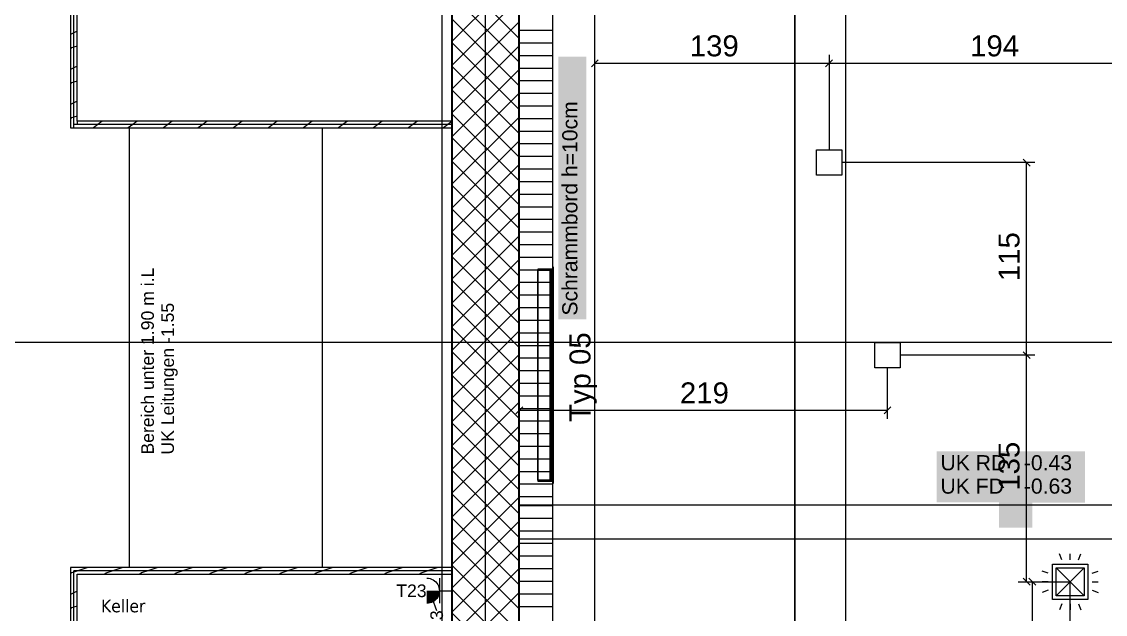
# Model space of a CAD drawing. Extents: x -1132 to 613, y -179 to 712.
# Drawn here: x -905.6 to -776.7, y -21.5 to 49 of the extents above; entities that cross this region are included whole.
import ezdxf
from ezdxf.lldxf.tags import DXFTag

# ---------------------------------------------------------------- set-up
doc = ezdxf.new("R2010")
doc.units = 0
doc.layers.get('0').update_dxf_attribs({"lineweight": 13})
for name, color, linetype, lineweight in [('A-AREA-____-IDEN', 7, 'Continuous', 5), ('A-DETL-____-HDLN', 7, '_Verdeckte Linien_', 9), ('A-FLOR-____-OVHD', 7, 'Strichpunkt - Fein', 9), ('A-WALL-____-MCUT', 7, 'Continuous', 35), ('A-WALL-____-PATT', 7, 'Continuous', 35), ('A-WALL-FNSH-MCUT', 7, 'Continuous', 35), ('E-LITE-EQPM-OTLN', 7, 'Continuous', 9), ('S-COLS-____-OTLN', 7, 'Continuous', 9), ('S-GRID-____-OTLN', 7, 'Continuous', 5), ('Text', 7, 'Continuous', 5)]:
    doc.layers.add(name, color=color, linetype=linetype, lineweight=lineweight)
for name, color, linetype, lineweight, true_color in [('A-DETL-____-OTLN', 5, 'Continuous', 9, 0x0000ff), ('EL01_VVV_Mass', 7, 'Continuous', 13, 0xb2b200), ('EL01_WAN_BUS-KNX', 7, 'Continuous', 13, 0xcc0099), ('EL01_WAN_HLKS', 5, 'Continuous', 13, 0x0000ff), ('EL01_WAN_Kraft', 1, 'Continuous', 13, 0xff0000), ('EL01_WAN_Leuchten', 7, 'Continuous', 13, 0x0080ff), ('EL01_WAN_Leuchtentyp', 7, 'Continuous', 13, 0x0099ff)]:
    doc.layers.add(name, color=color, linetype=linetype, lineweight=lineweight, true_color=true_color)
doc.styles.get("Standard").update_dxf_attribs({"font": 'arial.ttf'})
tags = doc.linetypes.add('_Rasterlinie_', pattern=[0.375, 0.2, -0.05, 0.075, -0.05]).pattern_tags.tags
tags[10:11] = [DXFTag(74, 4), DXFTag(75, 0), DXFTag(340, '0'), DXFTag(46, 1.0), DXFTag(50, 0.0), DXFTag(44, 0.0), DXFTag(45, 0.0)]
tags[8:9] = [DXFTag(74, 4), DXFTag(75, 0), DXFTag(340, '0'), DXFTag(46, 1.0), DXFTag(50, 0.0), DXFTag(44, 0.0), DXFTag(45, 0.0)]
tags[6:7] = [DXFTag(74, 4), DXFTag(75, 0), DXFTag(340, '0'), DXFTag(46, 1.0), DXFTag(50, 0.0), DXFTag(44, 0.0), DXFTag(45, 0.0)]
tags[4:5] = [DXFTag(74, 4), DXFTag(75, 0), DXFTag(340, '0'), DXFTag(46, 1.0), DXFTag(50, 0.0), DXFTag(44, 0.0), DXFTag(45, 0.0)]
tags = doc.linetypes.add('_Verdeckte Linien_', pattern=[0.15, 0.1, -0.05]).pattern_tags.tags
tags[6:7] = [DXFTag(74, 4), DXFTag(75, 0), DXFTag(340, '0'), DXFTag(46, 1.0), DXFTag(50, 0.0), DXFTag(44, 0.0), DXFTag(45, 0.0)]
tags[4:5] = [DXFTag(74, 4), DXFTag(75, 0), DXFTag(340, '0'), DXFTag(46, 1.0), DXFTag(50, 0.0), DXFTag(44, 0.0), DXFTag(45, 0.0)]
tags = doc.linetypes.add('Gestrichelt', pattern=[0.1, 0.05, -0.05]).pattern_tags.tags
tags[6:7] = [DXFTag(74, 4), DXFTag(75, 0), DXFTag(340, '0'), DXFTag(46, 1.0), DXFTag(50, 0.0), DXFTag(44, 0.0), DXFTag(45, 0.0)]
tags[4:5] = [DXFTag(74, 4), DXFTag(75, 0), DXFTag(340, '0'), DXFTag(46, 1.0), DXFTag(50, 0.0), DXFTag(44, 0.0), DXFTag(45, 0.0)]
tags = doc.linetypes.add('Strichpunkt - Fein', pattern=[0.2, 0.1, -0.05, 0, -0.05]).pattern_tags.tags
tags[10:11] = [DXFTag(74, 4), DXFTag(75, 0), DXFTag(340, '0'), DXFTag(46, 1.0), DXFTag(50, 0.0), DXFTag(44, 0.0), DXFTag(45, 0.0)]
tags[8:9] = [DXFTag(74, 4), DXFTag(75, 0), DXFTag(340, '0'), DXFTag(46, 1.0), DXFTag(50, 0.0), DXFTag(44, 0.0), DXFTag(45, 0.0)]
tags[6:7] = [DXFTag(74, 4), DXFTag(75, 0), DXFTag(340, '0'), DXFTag(46, 1.0), DXFTag(50, 0.0), DXFTag(44, 0.0), DXFTag(45, 0.0)]
tags[4:5] = [DXFTag(74, 4), DXFTag(75, 0), DXFTag(340, '0'), DXFTag(46, 1.0), DXFTag(50, 0.0), DXFTag(44, 0.0), DXFTag(45, 0.0)]

# ---------------------------------------------------------------- blocks, each defined once
blk = doc.blocks.new('Referenz-A0UNPDE96I', base_point=(-1115.89, -117.37))
at = {"layer": 'A-DETL-____-HDLN', "color": 0, "linetype": '_Verdeckte Linien_', "ltscale": 0.13}
for p, q in [((-813.61, -113.6), (-813.61, 183.88)), ((-813.61, 183.88), (-813.61, -113.6)), ((-807.61, 183.88), (-807.61, -113.6)), ((-807.61, -12.46), (-807.61, -113.6))]:
    blk.add_line(p, q, dxfattribs=at)
at = {"layer": 'A-DETL-____-OTLN', "color": 0, "linetype": 'Gestrichelt', "ltscale": 0.13}
for p, q in [((-892.81, 36.37), (-892.81, -15.95)), ((-869.81, -15.95), (-869.81, 36.37))]:
    blk.add_line(p, q, dxfattribs=at)
at = {"layer": 'A-FLOR-____-OVHD', "color": 0, "linetype": 'Strichpunkt - Fein', "ltscale": 0.13}
for p, q in [((-855.61, 170.88), (-855.61, -106.42)), ((-719.31, -8.52), (-846.41, -8.52)), ((-846.41, -12.52), (-715.31, -12.52))]:
    blk.add_line(p, q, dxfattribs=at)
at = {"layer": 'A-WALL-____-MCUT', "color": 0, "linetype": 'Continuous', "ltscale": 0.35}
for p, q in [((-846.41, -107.62), (-846.41, 171.13)), ((-854.41, 111.19), (-854.41, 36.77)), ((-854.41, 36.77), (-854.41, -107.62))]:
    blk.add_line(p, q, dxfattribs=at)
at = {"layer": 'A-WALL-____-MCUT', "color": 0, "linetype": 'Continuous', "lineweight": 9, "ltscale": 0.13}
for p, q in [((-842.41, -107.62), (-842.41, 90.34)), ((-899.41, 36.37), (-899.41, 63.17)), ((-854.41, 36.77), (-899.41, 36.77)), ((-899.01, 37.17), (-899.01, 36.77)), ((-854.41, -16.35), (-899.41, -16.35)), ((-899.41, -29.67), (-899.41, -16.35))]:
    blk.add_line(p, q, dxfattribs=at)
at = {"layer": 'A-WALL-____-PATT', "color": 0, "linetype": 'Continuous', "lineweight": 9, "ltscale": 0.13}
for p, q in [((-846.41, 47.02), (-854.41, 55.02)), ((-854.41, 46.63), (-846.41, 54.63)), ((-846.41, 44.19), (-854.41, 52.19)), ((-854.41, 43.8), (-846.41, 51.8)), ((-846.41, 41.36), (-854.41, 49.36)), ((-899.01, 47.87), (-899.41, 47.67)), ((-854.41, 40.98), (-846.41, 48.98)), ((-846.41, 47.99), (-842.41, 47.99)), ((-899.41, 47.67), (-899.81, 47.47)), ((-846.41, 38.54), (-854.41, 46.54)), ((-846.41, 46.49), (-842.41, 46.49)), ((-899.69, 45.87), (-899.81, 45.77)), ((-899.41, 45.96), (-899.66, 45.88)), ((-899.01, 46.09), (-899.41, 45.96)), ((-854.41, 38.15), (-846.41, 46.15)), ((-846.41, 44.99), (-842.41, 44.99)), ((-899.41, 43.51), (-899.81, 43.31)), ((-899.01, 43.71), (-899.41, 43.51)), ((-846.41, 35.71), (-854.41, 43.71)), ((-854.41, 35.32), (-846.41, 43.32)), ((-846.41, 43.49), (-842.41, 43.49)), ((-899.69, 41.7), (-899.81, 41.61)), ((-899.41, 41.8), (-899.66, 41.71)), ((-899.01, 41.93), (-899.41, 41.8)), ((-846.41, 41.99), (-842.41, 41.99)), ((-846.41, 32.88), (-854.41, 40.88)), ((-854.41, 32.49), (-846.41, 40.49)), ((-846.41, 40.49), (-842.41, 40.49)), ((-899.41, 39.35), (-899.81, 39.15)), ((-899.01, 39.55), (-899.41, 39.35)), ((-846.41, 38.99), (-842.41, 38.99)), ((-899.69, 37.54), (-899.81, 37.44)), ((-899.41, 37.63), (-899.66, 37.55)), ((-899.01, 37.76), (-899.41, 37.63)), ((-846.41, 30.05), (-854.41, 38.05)), ((-854.41, 29.66), (-846.41, 37.66)), ((-846.41, 37.49), (-842.41, 37.49)), ((-896.55, 36.77), (-897.08, 36.37)), ((-896.02, 37.17), (-896.55, 36.77)), ((-892.38, 36.77), (-892.92, 36.37)), ((-891.85, 37.17), (-892.38, 36.77)), ((-888.22, 36.77), (-888.75, 36.37)), ((-887.69, 37.17), (-888.22, 36.77)), ((-884.05, 36.77), (-884.59, 36.37)), ((-883.52, 37.17), (-884.05, 36.77)), ((-879.89, 36.77), (-880.42, 36.37)), ((-879.36, 37.17), (-879.89, 36.77)), ((-875.72, 36.77), (-876.26, 36.37)), ((-875.19, 37.17), (-875.72, 36.77)), ((-871.56, 36.77), (-872.09, 36.37)), ((-871.03, 37.17), (-871.56, 36.77)), ((-867.39, 36.77), (-867.93, 36.37)), ((-866.86, 37.17), (-867.39, 36.77)), ((-863.23, 36.77), (-863.76, 36.37)), ((-862.7, 37.17), (-863.23, 36.77)), ((-859.06, 36.77), (-859.6, 36.37)), ((-858.53, 37.17), (-859.06, 36.77)), ((-854.9, 36.77), (-855.43, 36.37)), ((-854.41, 37.13), (-854.9, 36.77)), ((-846.41, 27.22), (-854.41, 35.22)), ((-854.41, 26.83), (-846.41, 34.83)), ((-846.41, 35.99), (-842.41, 35.99)), ((-846.41, 34.49), (-842.41, 34.49)), ((-846.41, 24.39), (-854.41, 32.39)), ((-846.41, 32.99), (-842.41, 32.99)), ((-854.41, 24), (-846.41, 32)), ((-846.41, 31.49), (-842.41, 31.49)), ((-846.41, 29.99), (-842.41, 29.99)), ((-846.41, 21.57), (-854.41, 29.57)), ((-854.41, 21.18), (-846.41, 29.18)), ((-846.41, 28.49), (-842.41, 28.49)), ((-846.41, 18.74), (-854.41, 26.74)), ((-854.41, 18.35), (-846.41, 26.35)), ((-846.41, 26.99), (-842.41, 26.99)), ((-846.41, 25.49), (-842.41, 25.49)), ((-846.41, 15.91), (-854.41, 23.91)), ((-854.41, 15.52), (-846.41, 23.52)), ((-846.41, 23.99), (-842.41, 23.99)), ((-846.41, 22.49), (-842.41, 22.49)), ((-846.41, 13.08), (-854.41, 21.08)), ((-854.41, 12.69), (-846.41, 20.69)), ((-846.41, 20.99), (-842.41, 20.99)), ((-846.41, 19.49), (-842.41, 19.49)), ((-846.41, 10.25), (-854.41, 18.25)), ((-854.41, 9.86), (-846.41, 17.86)), ((-846.41, 17.99), (-842.41, 17.99)), ((-846.41, 16.49), (-842.41, 16.49)), ((-846.41, 7.42), (-854.41, 15.42)), ((-854.41, 7.03), (-846.41, 15.03)), ((-846.41, 14.99), (-842.41, 14.99)), ((-846.41, 13.49), (-842.41, 13.49)), ((-846.41, 4.6), (-854.41, 12.6)), ((-854.41, 4.21), (-846.41, 12.21)), ((-846.41, 11.99), (-842.41, 11.99)), ((-846.41, 10.49), (-842.41, 10.49)), ((-846.41, 1.77), (-854.41, 9.77)), ((-854.41, 1.38), (-846.41, 9.38)), ((-846.41, 8.99), (-842.41, 8.99)), ((-846.41, -1.06), (-854.41, 6.94)), ((-854.41, -1.45), (-846.41, 6.55)), ((-846.41, 7.49), (-842.41, 7.49)), ((-846.41, 5.99), (-842.41, 5.99)), ((-846.41, -3.89), (-854.41, 4.11)), ((-846.41, 4.49), (-842.41, 4.49)), ((-854.41, -4.28), (-846.41, 3.72)), ((-846.41, 2.99), (-842.41, 2.99)), ((-846.41, 1.49), (-842.41, 1.49)), ((-846.41, -6.72), (-854.41, 1.28)), ((-854.41, -7.11), (-846.41, 0.89)), ((-846.41, -0.01), (-842.41, -0.01)), ((-846.41, -9.55), (-854.41, -1.55)), ((-854.41, -9.94), (-846.41, -1.94)), ((-846.41, -1.51), (-842.41, -1.51)), ((-846.41, -3.01), (-842.41, -3.01)), ((-846.41, -12.38), (-854.41, -4.38)), ((-854.41, -12.76), (-846.41, -4.76)), ((-846.41, -4.51), (-842.41, -4.51)), ((-846.41, -6.01), (-842.41, -6.01)), ((-846.41, -15.2), (-854.41, -7.2)), ((-854.41, -15.59), (-846.41, -7.59)), ((-846.41, -7.51), (-842.41, -7.51)), ((-846.41, -8.57), (-842.41, -8.57)), ((-846.41, -18.03), (-854.41, -10.03)), ((-846.41, -10.07), (-842.41, -10.07)), ((-854.41, -18.42), (-846.41, -10.42)), ((-846.41, -11.57), (-842.41, -11.57)), ((-846.41, -20.86), (-854.41, -12.86)), ((-854.41, -21.25), (-846.41, -13.25)), ((-846.41, -13.07), (-842.41, -13.07)), ((-846.41, -14.57), (-842.41, -14.57)), ((-899.68, -16.6), (-899.81, -16.7)), ((-899.41, -16.51), (-899.66, -16.59)), ((-898.93, -16.35), (-899.41, -16.51)), ((-897.73, -15.95), (-898.93, -16.35)), ((-895.52, -16.6), (-895.71, -16.75)), ((-894.77, -16.35), (-895.49, -16.59)), ((-893.57, -15.95), (-894.77, -16.35)), ((-891.35, -16.6), (-891.55, -16.75)), ((-890.6, -16.35), (-891.33, -16.59)), ((-889.4, -15.95), (-890.6, -16.35)), ((-887.19, -16.6), (-887.38, -16.75)), ((-886.44, -16.35), (-887.16, -16.59)), ((-885.24, -15.95), (-886.44, -16.35)), ((-883.02, -16.6), (-883.22, -16.75)), ((-882.27, -16.35), (-883, -16.59)), ((-881.07, -15.95), (-882.27, -16.35)), ((-878.86, -16.6), (-879.05, -16.75)), ((-878.11, -16.35), (-878.83, -16.59)), ((-876.91, -15.95), (-878.11, -16.35)), ((-874.69, -16.6), (-874.89, -16.75)), ((-873.94, -16.35), (-874.67, -16.59)), ((-872.74, -15.95), (-873.94, -16.35)), ((-870.53, -16.6), (-870.72, -16.75)), ((-869.78, -16.35), (-870.5, -16.59)), ((-868.58, -15.95), (-869.78, -16.35)), ((-866.36, -16.6), (-866.56, -16.75)), ((-865.61, -16.35), (-866.34, -16.59)), ((-864.41, -15.95), (-865.61, -16.35)), ((-862.2, -16.6), (-862.39, -16.75)), ((-861.45, -16.35), (-862.17, -16.59)), ((-860.25, -15.95), (-861.45, -16.35)), ((-858.03, -16.6), (-858.23, -16.75)), ((-857.28, -16.35), (-858.01, -16.59)), ((-856.08, -15.95), (-857.28, -16.35)), ((-846.41, -23.69), (-854.41, -15.69)), ((-854.41, -24.08), (-846.41, -16.08)), ((-846.41, -16.07), (-842.41, -16.07)), ((-846.41, -17.57), (-842.41, -17.57)), ((-899.41, -18.96), (-899.81, -19.16)), ((-899.01, -18.76), (-899.41, -18.96)), ((-846.41, -26.52), (-854.41, -18.52)), ((-854.41, -26.91), (-846.41, -18.91)), ((-846.41, -19.07), (-842.41, -19.07)), ((-899.01, -20.54), (-899.41, -20.68)), ((-846.41, -20.57), (-842.41, -20.57)), ((-899.68, -20.77), (-899.81, -20.87)), ((-899.41, -20.68), (-899.66, -20.76)), ((-846.41, -29.35), (-854.41, -21.35))]:
    blk.add_line(p, q, dxfattribs=at)
at = {"layer": 'A-WALL-FNSH-MCUT', "color": 0, "linetype": 'Continuous', "lineweight": 9, "ltscale": 0.13}
for p, q in [((-899.81, 63.17), (-899.81, 36.37)), ((-899.01, 37.17), (-899.01, 63.17)), ((-899.81, 36.37), (-854.41, 36.37)), ((-854.41, 37.17), (-899.01, 37.17)), ((-854.41, -15.95), (-899.81, -15.95)), ((-899.81, -15.95), (-899.81, -29.67)), ((-899.01, -16.75), (-854.41, -16.75)), ((-899.01, -29.67), (-899.01, -16.75))]:
    blk.add_line(p, q, dxfattribs=at)
at = {"layer": 'E-LITE-EQPM-OTLN', "color": 0, "linetype": 'Continuous', "ltscale": 0.13}
for p, q in [((-842.37, 19.83), (-842.41, 19.83)), ((-842.41, 19.83), (-842.37, 19.83)), ((-842.41, 19.44), (-842.37, 19.44)), ((-842.37, 19.44), (-842.41, 19.44)), ((-842.37, -5.96), (-842.37, 19.83)), ((-842.37, 19.83), (-842.37, 19.44)), ((-842.37, -5.56), (-842.37, 19.44)), ((-842.37, 19.44), (-842.37, -5.56)), ((-842.37, -5.56), (-842.37, 19.44)), ((-842.41, -5.56), (-842.37, -5.56)), ((-842.41, -5.56), (-842.37, -5.56)), ((-842.37, -5.96), (-842.41, -5.96)), ((-842.37, -5.96), (-842.41, -5.96)), ((-842.37, -5.56), (-842.37, -5.96))]:
    blk.add_line(p, q, dxfattribs=at)
at = {"layer": 'S-COLS-____-OTLN', "color": 0, "linetype": 'Continuous', "ltscale": 0.13}
blk.add_line((-837.41, -51.33), (-837.41, 72.33), dxfattribs=at)
at = {"layer": 'S-GRID-____-OTLN', "color": 0, "linetype": '_Rasterlinie_', "ltscale": 0.13}
for p, q in [((-850.41, -113.6), (-850.41, 631.48)), ((-1107.61, 10.88), (103.38, 10.88))]:
    blk.add_line(p, q, dxfattribs=at)
at = {"layer": 'Text', "color": 7, "linetype": 'Continuous', "ltscale": 0.13, "true_color": 0xffffff}
for points in [[(-841.74, 13.58), (-838.41, 13.58), (-841.74, 44.86)], [(-838.41, 13.58), (-841.74, 44.86), (-838.41, 44.86)], [(-796.74, -5.44), (-786.54, -5.44), (-796.74, -2.13)], [(-786.54, -5.44), (-796.74, -2.13), (-786.54, -2.13)], [(-789.06, -8.43), (-785.44, -8.43), (-789.06, -2.13)], [(-785.44, -8.43), (-789.06, -2.13), (-785.44, -2.13)], [(-786.82, -5.44), (-779.1, -5.44), (-786.82, -2.13)], [(-779.1, -5.44), (-786.82, -2.13), (-779.1, -2.13)], [(-796.74, -8.21), (-786.86, -8.21), (-796.74, -4.91)], [(-786.86, -8.21), (-796.74, -4.91), (-786.86, -4.91)], [(-789.33, -11.21), (-785.38, -11.21), (-789.33, -4.91)], [(-785.38, -11.21), (-789.33, -4.91), (-785.38, -4.91)], [(-786.82, -8.22), (-779.1, -8.22), (-786.82, -4.91)], [(-779.1, -8.22), (-786.82, -4.91), (-779.1, -4.91)]]:
    blk.add_solid(points, dxfattribs=at)
at = {"layer": 'A-AREA-____-IDEN', "color": 0, "linetype": 'Continuous', "ltscale": 0.13, "insert": (-896.17, -19.78), "char_height": 1.5, "attachment_point": 1}
blk.add_mtext('{\\W0.9;\\fVerdana;Keller}', dxfattribs=at)
at = {"layer": 'Text', "color": 0, "linetype": 'Continuous', "ltscale": 0.13, "attachment_point": 1, "rotation": 90}
for s, insert, char_height in [('{\\fArial;Schrammbord h=10cm}', (-841.29, 14.03), 1.8), ('{\\fArial;Bereich unter 1.90 m i.L}', (-891.38, -2.51), 1.5), ('{\\fArial;UK Leitungen -1.55}', (-888.99, -2.51), 1.5)]:
    blk.add_mtext(s, dxfattribs=dict(at, insert=insert, char_height=char_height))
at = {"layer": 'Text', "color": 0, "linetype": 'Continuous', "ltscale": 0.13, "char_height": 1.8, "attachment_point": 1}
for s, insert in [('{\\fArial;-0.43}', (-786.37, -2.58)), ('{\\fArial;UK RD}', (-796.29, -2.58)), ('{\\fArial;UK FD}', (-796.29, -5.36)), ('{\\fArial;-0.63}', (-786.37, -5.36))]:
    blk.add_mtext(s, dxfattribs=dict(at, insert=insert))
blk = doc.blocks.new('Bewegungsmelder UP-A0UNPDUD6I', base_point=(-784.18, -20.97))
at = {"color": 0, "lineweight": -2}
for p, q in [((-781.87, -15.03), (-782.14, -14.32)), ((-780.86, -15.03), (-780.86, -14.32)), ((-779.86, -15.03), (-779.59, -14.32)), ((-783.48, -16.64), (-784.18, -16.37)), ((-782.96, -19.75), (-782.96, -15.55)), ((-782.96, -15.55), (-778.76, -15.55)), ((-782.54, -15.97), (-779.18, -15.97)), ((-782.54, -19.33), (-782.54, -15.97)), ((-782.54, -19.33), (-779.18, -15.97)), ((-779.18, -19.33), (-782.54, -15.97)), ((-779.18, -15.97), (-779.18, -19.33)), ((-778.76, -15.55), (-778.76, -19.75)), ((-778.25, -16.64), (-777.54, -16.37)), ((-783.48, -17.65), (-784.18, -17.65)), ((-778.25, -17.65), (-777.54, -17.65)), ((-783.48, -18.65), (-784.18, -18.92)), ((-779.18, -19.33), (-782.54, -19.33)), ((-778.25, -18.65), (-777.54, -18.92)), ((-778.76, -19.75), (-782.96, -19.75)), ((-781.87, -20.26), (-782.14, -20.97)), ((-780.86, -20.26), (-780.86, -20.97)), ((-779.86, -20.26), (-779.59, -20.97))]:
    blk.add_line(p, q, dxfattribs=at)
blk = doc.blocks.new('Maß-A0UNPE2X6I', base_point=(-846.83, 1.75))
at = {"color": 0, "lineweight": -2}
for p, q in [((-846.41, 1.75), (-846.41, 10.88)), ((-802.6, 1.75), (-802.6, 7.82)), ((-846.83, 2.33), (-846, 3.16)), ((-802.6, 2.75), (-846.41, 2.75)), ((-803.01, 2.33), (-802.18, 3.16))]:
    blk.add_line(p, q, dxfattribs=at)
at = {"color": 0, "lineweight": -2, "insert": (-827.29, 6.08), "char_height": 2.5, "attachment_point": 1}
blk.add_mtext('{\\fArial;219}', dxfattribs=at)
blk = doc.blocks.new('IfcFlowTerminal-A0UNPE6P6I', base_point=(-844.21, -5.96))
at = {"color": 0, "lineweight": -2}
for p, q in [((-842.41, 19.54), (-844.21, 19.54)), ((-844.21, 19.54), (-844.21, -5.66)), ((-842.41, 19.54), (-844.21, 19.54)), ((-844.21, 19.54), (-844.21, 19.54)), ((-844.21, 19.54), (-844.21, -5.66)), ((-844.21, -5.56), (-844.21, 19.44)), ((-844.21, 19.44), (-842.37, 19.44)), ((-844.21, 19.44), (-844.21, 19.44)), ((-844.21, 19.44), (-842.37, 19.44)), ((-844.21, 19.44), (-844.21, -5.56)), ((-842.73, 19.44), (-842.73, 19.44)), ((-842.73, 19.44), (-842.73, -5.56)), ((-842.73, -5.56), (-842.73, 19.44)), ((-842.57, 19.44), (-842.73, 19.44)), ((-842.73, 19.44), (-842.57, 19.44)), ((-842.57, 19.44), (-842.57, -5.56)), ((-842.57, -5.56), (-842.57, 19.44)), ((-842.57, 19.44), (-842.57, 19.44)), ((-842.37, 19.83), (-842.41, 19.83)), ((-842.41, 19.83), (-842.41, -5.96)), ((-842.37, 19.83), (-842.41, 19.83)), ((-842.41, 19.83), (-842.41, 19.83)), ((-842.41, -5.96), (-842.41, 19.83)), ((-842.41, -5.66), (-842.41, 19.54)), ((-842.41, 19.54), (-842.41, 19.54)), ((-842.41, 19.54), (-842.41, -5.66)), ((-842.37, -5.96), (-842.37, 19.83)), ((-842.37, 19.83), (-842.37, 19.83)), ((-842.37, 19.83), (-842.37, -5.96)), ((-842.37, 19.44), (-842.37, -5.56)), ((-842.37, 19.44), (-842.37, 19.44)), ((-842.37, 19.44), (-842.37, -5.56)), ((-844.21, -5.56), (-844.21, -5.56)), ((-844.21, -5.56), (-842.37, -5.56)), ((-842.37, -5.56), (-844.21, -5.56)), ((-842.41, -5.66), (-844.21, -5.66)), ((-844.21, -5.66), (-844.21, -5.66)), ((-844.21, -5.66), (-842.41, -5.66)), ((-842.73, -5.56), (-842.73, -5.56)), ((-842.73, -5.56), (-842.57, -5.56)), ((-842.73, -5.56), (-842.57, -5.56)), ((-842.57, -5.56), (-842.57, -5.56)), ((-842.41, -5.66), (-842.41, -5.66)), ((-842.37, -5.96), (-842.41, -5.96)), ((-842.41, -5.96), (-842.41, -5.96)), ((-842.41, -5.96), (-842.37, -5.96)), ((-842.37, -5.56), (-842.37, -5.56)), ((-842.37, -5.96), (-842.37, -5.96))]:
    blk.add_line(p, q, dxfattribs=at)
blk = doc.blocks.new('Maß-A0UNPECP6I', base_point=(-842.41, -108.04))
at = {"color": 0, "lineweight": -2}
for p, q in [((-786.35, -17.65), (-780.86, -17.65)), ((-785.77, -17.23), (-784.94, -18.06)), ((-785.35, -107.62), (-785.35, -17.65)), ((-784.35, -107.62), (-842.41, -107.62)), ((-785.77, -107.21), (-784.94, -108.04))]:
    blk.add_line(p, q, dxfattribs=at)
at = {"color": 0, "lineweight": -2, "insert": (-788.69, -65.44), "char_height": 2.5, "attachment_point": 1, "rotation": 90}
blk.add_mtext('{\\fArial;450}', dxfattribs=at)
blk = doc.blocks.new('Steckdose T23_ AP_ 3-fach-A0UNPEGJ6I', base_point=(-861.04, -22.21))
at = {"color": 0, "lineweight": -2}
for p, q in [((-857.41, -17.21), (-857.22, -17.22)), ((-857.22, -17.22), (-857.02, -17.26)), ((-857.02, -17.26), (-856.84, -17.33)), ((-856.84, -17.33), (-856.66, -17.41)), ((-856.66, -17.41), (-856.5, -17.52)), ((-856.5, -17.52), (-856.35, -17.65)), ((-856.35, -17.65), (-856.22, -17.8)), ((-856.22, -17.8), (-856.11, -17.96)), ((-856.11, -17.96), (-856.03, -18.14)), ((-855.91, -17.21), (-855.91, -20.21)), ((-856.03, -19.29), (-856.11, -19.46)), ((-856.03, -18.14), (-855.96, -18.32)), ((-855.96, -19.1), (-856.03, -19.29)), ((-855.96, -18.32), (-855.93, -18.52)), ((-855.93, -18.91), (-855.96, -19.1)), ((-855.93, -18.52), (-855.91, -18.71)), ((-855.91, -18.71), (-855.93, -18.91)), ((-855.91, -18.71), (-854.41, -18.71)), ((-857.22, -20.2), (-857.41, -20.21)), ((-857.02, -20.16), (-857.22, -20.2)), ((-856.84, -20.1), (-857.02, -20.16)), ((-856.66, -20.01), (-856.84, -20.1)), ((-856.77, -19.64), (-856.26, -21.05)), ((-856.5, -19.9), (-856.66, -20.01)), ((-856.35, -19.77), (-856.5, -19.9)), ((-856.22, -19.62), (-856.35, -19.77)), ((-856.11, -19.46), (-856.22, -19.62))]:
    blk.add_line(p, q, dxfattribs=at)
for points in [[(-855.96, -19.1), (-857.41, -19.1), (-855.91, -18.71)], [(-857.41, -19.1), (-855.91, -18.71), (-857.41, -18.71)], [(-856.11, -19.46), (-857.41, -19.46), (-855.96, -19.1)], [(-857.41, -19.46), (-855.96, -19.1), (-857.41, -19.1)], [(-856.35, -19.77), (-857.41, -19.77), (-856.11, -19.46)], [(-857.41, -19.77), (-856.11, -19.46), (-857.41, -19.46)], [(-856.66, -20.01), (-857.41, -20.01), (-856.35, -19.77)], [(-857.41, -20.01), (-856.35, -19.77), (-857.41, -19.77)], [(-857.02, -20.16), (-857.41, -20.16), (-856.66, -20.01)], [(-857.41, -20.16), (-856.66, -20.01), (-857.41, -20.01)], [(-857.41, -20.21), (-857.02, -20.16), (-857.41, -20.16)]]:
    blk.add_solid(points, dxfattribs=at)
at = {"color": 0, "lineweight": -2, "insert": (-861.04, -17.97), "char_height": 1.5, "attachment_point": 1}
blk.add_mtext('{\\fArial;T23}', dxfattribs=at)
at = {"color": 0, "lineweight": -2, "insert": (-856.98, -22.21), "char_height": 1.5, "attachment_point": 1, "rotation": 90}
blk.add_mtext('{\\fArial;3}', dxfattribs=at)
blk = doc.blocks.new('Deckendose UP-A0UNPEIX6I', base_point=(-811.04, 30.75))
at = {"color": 0, "lineweight": -2}
for p, q in [((-811.04, 33.75), (-808.04, 33.75)), ((-811.04, 30.75), (-811.04, 33.75)), ((-808.04, 33.75), (-808.04, 30.75)), ((-808.04, 30.75), (-811.04, 30.75))]:
    blk.add_line(p, q, dxfattribs=at)
blk = doc.blocks.new('MText-A0UNPETP6I', base_point=(-840.43, 1.36))
at = {"color": 0, "linetype": 'ByBlock', "lineweight": -2, "ltscale": 0.13, "insert": (-840.43, 1.36), "char_height": 2.5, "attachment_point": 1, "rotation": 90}
blk.add_mtext('{\\fArial;Typ 05}', dxfattribs=at)
blk = doc.blocks.new('Maß-A0UNPEWZ6I', base_point=(-809.96, 33.75))
at = {"color": 0, "lineweight": -2}
for p, q in [((-809.13, 44.46), (-809.96, 43.63)), ((-809.54, 45.05), (-809.54, 33.75)), ((-809.54, 44.05), (-770.72, 44.05)), ((-770.31, 44.46), (-771.13, 43.63)), ((-770.72, 45.05), (-770.72, 36.4))]:
    blk.add_line(p, q, dxfattribs=at)
at = {"color": 0, "lineweight": -2, "insert": (-792.77, 47.38), "char_height": 2.5, "attachment_point": 1}
blk.add_mtext('{\\fArial;194}', dxfattribs=at)
blk = doc.blocks.new('Maß-A0UNPF776I', base_point=(-781.28, -107.62))
at = {"color": 0, "lineweight": -2}
for p, q in [((-780.86, -44.45), (-780.86, -17.65)), ((-719.31, -42.45), (-719.31, -107.62)), ((-781.28, -43.87), (-780.45, -43.04)), ((-719.31, -43.45), (-780.86, -43.45)), ((-719.73, -43.87), (-718.9, -43.04))]:
    blk.add_line(p, q, dxfattribs=at)
at = {"color": 0, "lineweight": -2, "insert": (-752.85, -40.12), "char_height": 2.5, "attachment_point": 1}
blk.add_mtext('{\\fArial;308}', dxfattribs=at)
blk = doc.blocks.new('Deckendose UP-A0UNPF9H6I', base_point=(-804.1, 7.82))
at = {"color": 0, "lineweight": -2}
for p, q in [((-804.1, 10.82), (-801.1, 10.82)), ((-804.1, 7.82), (-804.1, 10.82)), ((-801.1, 10.82), (-801.1, 7.82)), ((-801.1, 7.82), (-804.1, 7.82))]:
    blk.add_line(p, q, dxfattribs=at)
blk = doc.blocks.new('Maß-A0UNPFFX6I', base_point=(-842.83, -107.62))
at = {"color": 0, "lineweight": -2}
for p, q in [((-780.86, -44.45), (-780.86, -17.65)), ((-842.41, -42.45), (-842.41, -107.62)), ((-842, -43.04), (-842.83, -43.87)), ((-842.41, -43.45), (-780.86, -43.45)), ((-780.45, -43.04), (-781.28, -43.87))]:
    blk.add_line(p, q, dxfattribs=at)
at = {"color": 0, "lineweight": -2, "insert": (-814.4, -40.12), "char_height": 2.5, "attachment_point": 1}
blk.add_mtext('{\\fArial;308}', dxfattribs=at)
blk = doc.blocks.new('Maß-A0UNPFNV6I', base_point=(-837.83, 33.75))
at = {"color": 0, "lineweight": -2}
for p, q in [((-837.41, 43.05), (-837.41, 72.33)), ((-837, 44.46), (-837.83, 43.63)), ((-837.41, 44.05), (-809.54, 44.05)), ((-809.13, 44.46), (-809.96, 43.63)), ((-809.54, 45.05), (-809.54, 33.75))]:
    blk.add_line(p, q, dxfattribs=at)
at = {"color": 0, "lineweight": -2, "insert": (-826.12, 47.38), "char_height": 2.5, "attachment_point": 1}
blk.add_mtext('{\\fArial;139}', dxfattribs=at)
blk = doc.blocks.new('Maß-A0UNPFZH6I', base_point=(-808.04, 8.91))
at = {"color": 0, "lineweight": -2}
for p, q in [((-785.05, 32.25), (-808.04, 32.25)), ((-786.47, 32.66), (-785.64, 31.83)), ((-786.05, 9.32), (-786.05, 32.25)), ((-785.05, 9.32), (-801.1, 9.32)), ((-786.47, 9.73), (-785.64, 8.91))]:
    blk.add_line(p, q, dxfattribs=at)
at = {"color": 0, "lineweight": -2, "insert": (-789.39, 18.13), "char_height": 2.5, "attachment_point": 1, "rotation": 90}
blk.add_mtext('{\\fArial;115}', dxfattribs=at)
blk = doc.blocks.new('Maß-A0UNPG076I', base_point=(-801.1, -18.06))
at = {"color": 0, "lineweight": -2}
for p, q in [((-785.05, 9.32), (-801.1, 9.32)), ((-786.47, 9.73), (-785.64, 8.91)), ((-786.05, -17.65), (-786.05, 9.32)), ((-787.05, -17.65), (-784.18, -17.65)), ((-786.47, -17.23), (-785.64, -18.06))]:
    blk.add_line(p, q, dxfattribs=at)
at = {"color": 0, "lineweight": -2, "insert": (-789.39, -6.81), "char_height": 2.5, "attachment_point": 1, "rotation": 90}
blk.add_mtext('{\\fArial;135}', dxfattribs=at)

msp = doc.modelspace()

# ---------------------------------------------------------------- block references
at = {"color": 9, "lineweight": 25, "ltscale": 0.25, "true_color": 0xc0c0c0}
msp.add_blockref('Referenz-A0UNPDE96I', (-1115.89, -117.37), dxfattribs=at)
at = {"layer": 'EL01_VVV_Mass', "linetype": 'Continuous', "ltscale": 0.13}
for name, p in [('Maß-A0UNPFNV6I', (-837.83, 33.75)), ('Maß-A0UNPEWZ6I', (-809.96, 33.75)), ('Maß-A0UNPFZH6I', (-808.04, 8.91)), ('Maß-A0UNPE2X6I', (-846.83, 1.75)), ('Maß-A0UNPG076I', (-801.1, -18.06)), ('Maß-A0UNPFFX6I', (-842.83, -107.62)), ('Maß-A0UNPECP6I', (-842.41, -108.04)), ('Maß-A0UNPF776I', (-781.28, -107.62))]:
    msp.add_blockref(name, p, dxfattribs=at)
at = {"layer": 'EL01_WAN_BUS-KNX', "linetype": 'Continuous', "ltscale": 0.13}
msp.add_blockref('Bewegungsmelder UP-A0UNPDUD6I', (-784.18, -20.97), dxfattribs=at)
at = {"layer": 'EL01_WAN_HLKS', "linetype": 'Continuous', "ltscale": 0.13}
for name, p in [('Deckendose UP-A0UNPEIX6I', (-811.04, 30.75)), ('Deckendose UP-A0UNPF9H6I', (-804.1, 7.82))]:
    msp.add_blockref(name, p, dxfattribs=at)
at = {"layer": 'EL01_WAN_Kraft', "color": 1, "linetype": 'Continuous', "ltscale": 0.13, "true_color": 0xff0000}
msp.add_blockref('Steckdose T23_ AP_ 3-fach-A0UNPEGJ6I', (-861.04, -22.21), dxfattribs=at)
at = {"layer": 'EL01_WAN_Leuchten', "ltscale": 0.13}
msp.add_blockref('IfcFlowTerminal-A0UNPE6P6I', (-844.21, -5.96), dxfattribs=at)
at = {"layer": 'EL01_WAN_Leuchtentyp', "ltscale": 0.13}
msp.add_blockref('MText-A0UNPETP6I', (-840.43, 1.36), dxfattribs=at)

doc.saveas('drawing.dxf')
